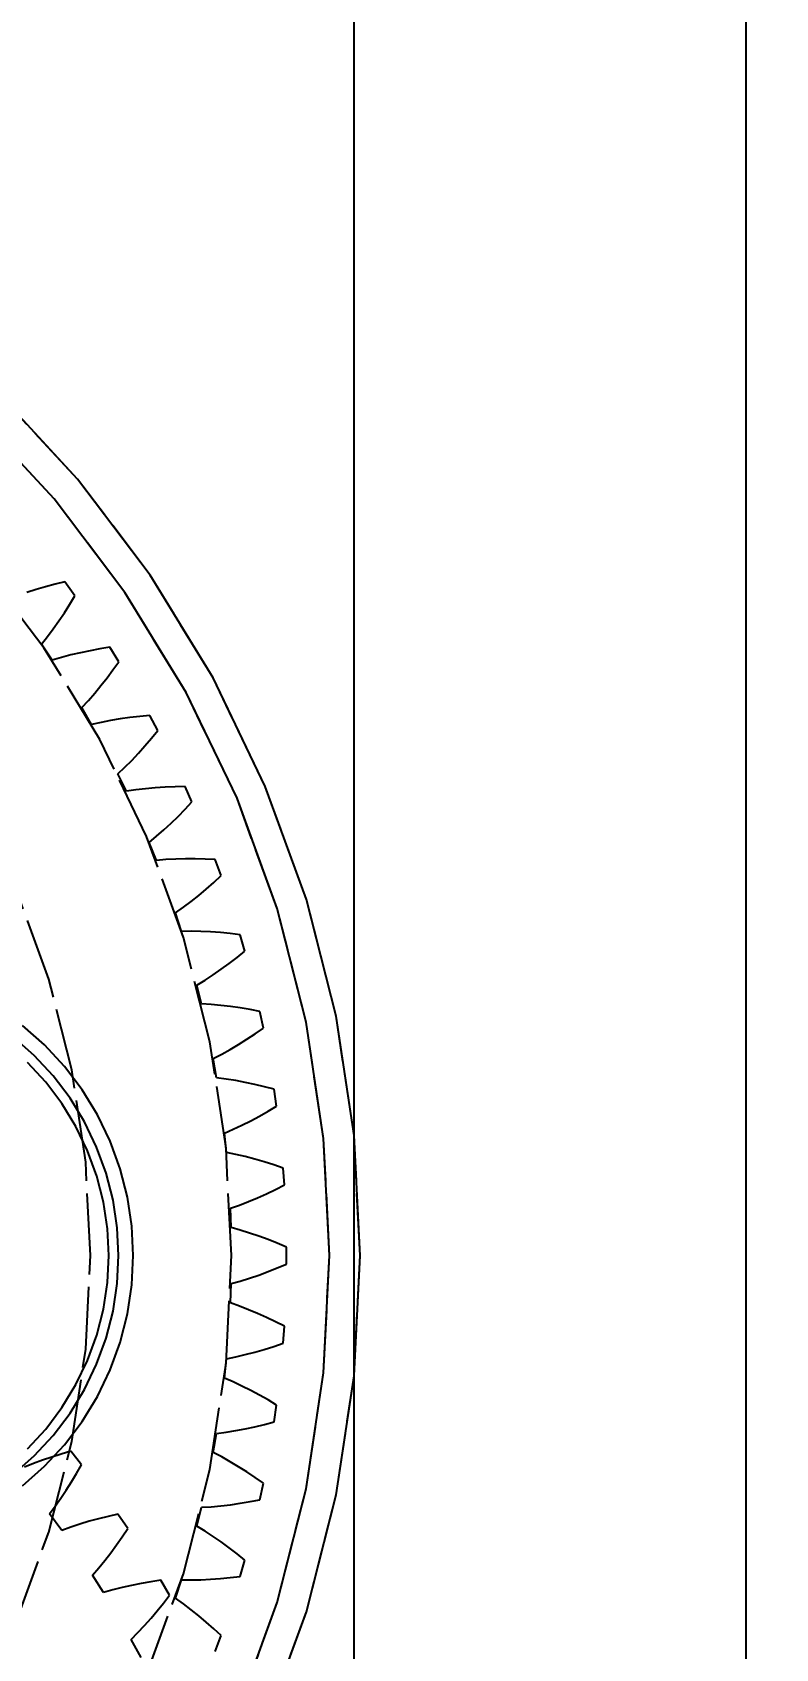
# Model space of a CAD drawing. Header units: millimetres. Extents: x -9 to 221, y -53 to 198.
# Drawn here: x 43.19 to 58.35, y 139.69 to 172.64 of the extents above; entities that cross this region are included whole.
import ezdxf

# ---------------------------------------------------------------- set-up
doc = ezdxf.new("R2010")
doc.units = ezdxf.units.MM
doc.linetypes.add('DASHED', pattern=[1.524, 1.27, -0.254])
for name, color, linetype in [('DIMS', 3, 'CONTINUOUS'), ('HIDDEN', 8, 'DASHED'), ('VISIBLE', 7, 'CONTINUOUS')]:
    doc.layers.add(name, color=color, linetype=linetype)
doc.styles.add('OpenSansCondensed-Light', font='OpenSansCondensed-Light.ttf')
doc.dimstyles.new('EZDXF', dxfattribs={"dimtxt": 0.25, "dimasz": 0.175, "dimexe": 0.375, "dimexo": 0.125, "dimgap": 0.1, "dimtad": 1, "dimlfac": 100, "dimzin": 12, "dimdsep": 46, "dimtxsty": 'OpenSansCondensed-Light', "dimblk": 'ARCHTICK', "dimcen": 2.5, "dimazin": 3, "dimtfac": 0.5, "dimtmove": 2, "dimatfit": 3})

# ---------------------------------------------------------------- blocks, each defined once
blk = doc.blocks.new('_ARCHTICK')
at = {"color": 0, "linetype": 'BYBLOCK', "const_width": 0.15}
blk.add_lwpolyline([(-0.5, -0.5), (0.5, 0.5)], dxfattribs=at)

msp = doc.modelspace()

# ---------------------------------------------------------------- linework, layer by layer
at = {"layer": 'HIDDEN'}
for points in [[(49.75, 189.1), (49.75, 83.6)], [(49.875, 147.7), (49.75263, 150.15186), (49.38675, 152.57935), (48.78098, 154.95835), (47.94135, 157.26521), (46.87621, 159.477), (45.59613, 161.57176), (44.11384, 163.52864), (42.44408, 165.32822), (40.60344, 166.9526), (38.6102, 168.38564), (36.48419, 169.61309), (34.24652, 170.62277), (31.91945, 171.40462), (29.52609, 171.95089), (27.09023, 172.25614), (24.63608, 172.31735), (22.18804, 172.13389), (19.77042, 171.7076), (17.40727, 171.04271), (15.12206, 170.14583), (12.9375, 169.02588)], [(49.25, 147.7), (49.13074, 150.08963), (48.77414, 152.45551), (48.18375, 154.77412), (47.36543, 157.02244), (46.32732, 159.1781), (45.07973, 161.21968), (43.63507, 163.1269), (42.00768, 164.8808), (40.21376, 166.46396), (38.27111, 167.86062), (36.19906, 169.05692), (34.01818, 170.04097), (31.75017, 170.80298), (29.41756, 171.33539), (27.04352, 171.63289), (24.65166, 171.69254), (22.26575, 171.51374), (19.9095, 171.09827), (17.60632, 170.45026), (15.37911, 169.57614), (13.25, 168.48461)], [(49.25, 147.7), (49.13074, 150.08963), (48.77414, 152.45551), (48.18375, 154.77412), (47.36543, 157.02244), (46.32732, 159.1781), (45.07973, 161.21968), (43.63507, 163.1269), (42.00768, 164.8808), (40.21376, 166.46396), (38.27111, 167.86062), (36.19906, 169.05692), (34.01818, 170.04097), (31.75017, 170.80298), (29.41756, 171.33539), (27.04352, 171.63289), (24.65166, 171.69254), (22.26575, 171.51374), (19.9095, 171.09827), (17.60632, 170.45026), (15.37911, 169.57614), (13.25, 168.48461)], [(49.25, 147.7), (49.13074, 150.08963), (48.77414, 152.45551), (48.18375, 154.77412), (47.36543, 157.02244), (46.32732, 159.1781), (45.07973, 161.21968), (43.63507, 163.1269), (42.00768, 164.8808), (40.21376, 166.46396), (38.27111, 167.86062), (36.19906, 169.05692), (34.01818, 170.04097), (31.75017, 170.80298), (29.41756, 171.33539), (27.04352, 171.63289), (24.65166, 171.69254), (22.26575, 171.51374), (19.9095, 171.09827), (17.60632, 170.45026), (15.37911, 169.57614), (13.25, 168.48461)], [(47.25, 147.7), (47.14068, 149.89049), (46.81379, 152.05922), (46.2726, 154.18461), (45.52248, 156.24557), (44.57087, 158.22159), (43.42725, 160.09304), (42.10298, 161.84133), (40.61121, 163.44907), (38.96678, 164.90029), (37.18602, 166.18057), (35.28663, 167.27718), (33.2875, 168.17922), (31.20849, 168.87773), (29.07026, 169.36577), (26.89406, 169.63848), (24.70152, 169.69316), (22.51444, 169.52926), (20.35454, 169.14841), (18.24329, 168.5544), (16.20168, 167.75313), (14.25, 166.75256), (12.40764, 165.56264)], [(47.25, 147.7), (47.14068, 149.89049), (46.81379, 152.05922), (46.2726, 154.18461), (45.52248, 156.24557), (44.57087, 158.22159), (43.42725, 160.09304), (42.10298, 161.84133), (40.61121, 163.44907), (38.96678, 164.90029), (37.18602, 166.18057), (35.28663, 167.27718), (33.2875, 168.17922), (31.20849, 168.87773), (29.07026, 169.36577), (26.89406, 169.63848), (24.70152, 169.69316), (22.51444, 169.52926), (20.35454, 169.14841), (18.24329, 168.5544), (16.20168, 167.75313), (14.25, 166.75256), (12.40764, 165.56264)], [(44.375, 147.7), (44.27996, 149.60424), (43.9958, 151.48954), (43.52533, 153.33719), (42.87323, 155.12882), (42.04599, 156.84661), (41.05182, 158.4735), (39.9006, 159.99331), (38.60378, 161.39095), (37.17424, 162.65253), (35.6262, 163.7655), (33.97503, 164.7188), (32.23715, 165.50296), (30.42982, 166.11019), (28.57102, 166.53445), (26.67921, 166.77152), (24.7732, 166.81906), (22.87193, 166.67657), (20.99429, 166.3455), (19.15894, 165.82911), (17.38413, 165.13255), (15.6875, 164.26274), (14.0859, 163.22831), (12.59526, 162.03957)], [(44.375, 147.7), (44.27996, 149.60424), (43.9958, 151.48954), (43.52533, 153.33719), (42.87323, 155.12882), (42.04599, 156.84661), (41.05182, 158.4735), (39.9006, 159.99331), (38.60378, 161.39095), (37.17424, 162.65253), (35.6262, 163.7655), (33.97503, 164.7188), (32.23715, 165.50296), (30.42982, 166.11019), (28.57102, 166.53445), (26.67921, 166.77152), (24.7732, 166.81906), (22.87193, 166.67657), (20.99429, 166.3455), (19.15894, 165.82911), (17.38413, 165.13255), (15.6875, 164.26274), (14.0859, 163.22831), (12.59526, 162.03957)], [(43.268, 161.28007), (43.07778, 161.22076)], [(43.268, 161.28007), (43.07778, 161.22076)], [(43.46126, 161.33497), (43.268, 161.28007)], [(43.46126, 161.33497), (43.268, 161.28007)], [(43.65741, 161.38563), (43.46126, 161.33497)], [(43.65741, 161.38563), (43.46126, 161.33497)], [(43.85627, 161.43216), (43.65741, 161.38563)], [(43.85627, 161.43216), (43.65741, 161.38563)], [(44.05971, 161.15215), (43.85627, 161.43216)], [(44.05971, 161.15215), (43.85627, 161.43216)], [(43.954, 160.97739), (44.05971, 161.15215)], [(43.954, 160.97739), (44.05971, 161.15215)], [(43.73328, 160.63966), (43.84522, 160.8065)], [(43.73328, 160.63966), (43.84522, 160.8065)], [(43.84522, 160.8065), (43.954, 160.97739)], [(43.84522, 160.8065), (43.954, 160.97739)], [(43.49954, 160.31901), (43.61809, 160.47708)], [(43.49954, 160.31901), (43.61809, 160.47708)], [(43.61809, 160.47708), (43.73328, 160.63966)], [(43.61809, 160.47708), (43.73328, 160.63966)], [(43.37744, 160.16578), (43.49954, 160.31901)], [(43.37744, 160.16578), (43.49954, 160.31901)], [(43.59873, 159.83771), (43.37744, 160.16578)], [(43.59873, 159.83771), (43.37744, 160.16578)], [(43.78654, 159.89352), (43.59873, 159.83771)], [(43.78654, 159.89352), (43.59873, 159.83771)], [(43.97751, 159.94422), (43.78654, 159.89352)], [(43.97751, 159.94422), (43.78654, 159.89352)], [(44.1714, 159.99011), (43.97751, 159.94422)], [(44.1714, 159.99011), (43.97751, 159.94422)], [(44.36803, 160.0314), (44.1714, 159.99011)], [(44.36803, 160.0314), (44.1714, 159.99011)], [(44.56723, 160.06825), (44.36803, 160.0314)], [(44.56723, 160.06825), (44.36803, 160.0314)], [(44.76886, 160.1008), (44.56723, 160.06825)], [(44.76886, 160.1008), (44.56723, 160.06825)], [(44.95227, 159.80728), (44.76886, 160.1008)], [(44.95227, 159.80728), (44.76886, 160.1008)], [(44.83463, 159.64032), (44.95227, 159.80728)], [(44.83463, 159.64032), (44.95227, 159.80728)], [(44.59088, 159.31881), (44.71418, 159.47744)], [(44.59088, 159.31881), (44.71418, 159.47744)], [(44.71418, 159.47744), (44.83463, 159.64032)], [(44.71418, 159.47744), (44.83463, 159.64032)], [(44.33534, 159.01525), (44.46463, 159.16466)], [(44.33534, 159.01525), (44.46463, 159.16466)], [(44.46463, 159.16466), (44.59088, 159.31881)], [(44.46463, 159.16466), (44.59088, 159.31881)], [(44.20286, 158.87091), (44.33534, 159.01525)], [(44.20286, 158.87091), (44.33534, 159.01525)], [(44.40072, 158.5282), (44.20286, 158.87091)], [(44.40072, 158.5282), (44.20286, 158.87091)], [(44.59196, 158.57077), (44.40072, 158.5282)], [(44.59196, 158.57077), (44.40072, 158.5282)], [(44.786, 158.60803), (44.59196, 158.57077)], [(44.786, 158.60803), (44.59196, 158.57077)], [(44.98263, 158.64028), (44.786, 158.60803)], [(44.98263, 158.64028), (44.786, 158.60803)], [(45.18165, 158.66776), (44.98263, 158.64028)], [(45.18165, 158.66776), (44.98263, 158.64028)], [(45.38294, 158.69062), (45.18165, 158.66776)], [(45.38294, 158.69062), (45.18165, 158.66776)], [(45.58635, 158.70903), (45.38294, 158.69062)], [(45.58635, 158.70903), (45.38294, 158.69062)], [(45.74884, 158.40343), (45.58635, 158.70903)], [(45.74884, 158.40343), (45.58635, 158.70903)], [(45.48832, 158.091), (45.61983, 158.24508)], [(45.48832, 158.091), (45.61983, 158.24508)], [(45.61983, 158.24508), (45.74884, 158.40343)], [(45.61983, 158.24508), (45.74884, 158.40343)], [(45.21756, 157.79639), (45.35425, 157.94136)], [(45.21756, 157.79639), (45.35425, 157.94136)], [(45.35425, 157.94136), (45.48832, 158.091)], [(45.35425, 157.94136), (45.48832, 158.091)], [(44.93593, 157.52161), (45.07816, 157.65636)], [(44.93593, 157.52161), (45.07816, 157.65636)], [(45.10941, 157.16594), (44.93593, 157.52161)], [(45.10941, 157.16594), (44.93593, 157.52161)], [(45.07816, 157.65636), (45.21756, 157.79639)], [(45.07816, 157.65636), (45.21756, 157.79639)], [(45.30315, 157.19506), (45.10941, 157.16594)], [(45.30315, 157.19506), (45.10941, 157.16594)], [(45.49932, 157.2187), (45.30315, 157.19506)], [(45.49932, 157.2187), (45.30315, 157.19506)], [(45.69772, 157.23716), (45.49932, 157.2187)], [(45.69772, 157.23716), (45.49932, 157.2187)], [(45.89817, 157.25068), (45.69772, 157.23716)], [(45.89817, 157.25068), (45.69772, 157.23716)], [(46.10056, 157.25945), (45.89817, 157.25068)], [(46.10056, 157.25945), (45.89817, 157.25068)], [(46.30476, 157.26362), (46.10056, 157.25945)], [(46.30476, 157.26362), (46.10056, 157.25945)], [(46.44554, 156.94743), (46.30476, 157.26362)], [(46.44554, 156.94743), (46.30476, 157.26362)], [(46.3058, 156.79847), (46.44554, 156.94743)], [(46.3058, 156.79847), (46.44554, 156.94743)], [(45.87321, 156.37893), (46.01968, 156.51401)], [(45.87321, 156.37893), (46.01968, 156.51401)], [(46.01968, 156.51401), (46.16386, 156.65393)], [(46.01968, 156.51401), (46.16386, 156.65393)], [(46.16386, 156.65393), (46.3058, 156.79847)], [(46.16386, 156.65393), (46.3058, 156.79847)], [(45.5731, 156.12447), (45.72438, 156.24896)], [(45.5731, 156.12447), (45.72438, 156.24896)], [(45.72438, 156.24896), (45.87321, 156.37893)], [(45.72438, 156.24896), (45.87321, 156.37893)], [(45.72134, 155.75755), (45.5731, 156.12447)], [(45.72134, 155.75755), (45.5731, 156.12447)], [(45.91665, 155.77309), (45.72134, 155.75755)], [(45.91665, 155.77309), (45.72134, 155.75755)], [(46.11399, 155.78299), (45.91665, 155.77309)], [(46.11399, 155.78299), (45.91665, 155.77309)], [(46.31318, 155.78756), (46.11399, 155.78299)], [(46.31318, 155.78756), (46.11399, 155.78299)], [(46.5141, 155.78707), (46.31318, 155.78756)], [(46.5141, 155.78707), (46.31318, 155.78756)], [(46.7166, 155.7817), (46.5141, 155.78707)], [(46.7166, 155.7817), (46.5141, 155.78707)], [(46.92059, 155.77161), (46.7166, 155.7817)], [(46.92059, 155.77161), (46.7166, 155.7817)], [(47.03897, 155.44637), (46.92059, 155.77161)], [(47.03897, 155.44637), (46.92059, 155.77161)], [(46.73751, 155.17324), (46.88919, 155.30753)], [(46.73751, 155.17324), (46.88919, 155.30753)], [(46.88919, 155.30753), (47.03897, 155.44637)], [(46.88919, 155.30753), (47.03897, 155.44637)], [(46.27086, 154.79992), (46.42839, 154.91918)], [(46.27086, 154.79992), (46.42839, 154.91918)], [(46.42839, 154.91918), (46.58392, 155.04372)], [(46.42839, 154.91918), (46.58392, 155.04372)], [(46.58392, 155.04372), (46.73751, 155.17324)], [(46.58392, 155.04372), (46.73751, 155.17324)], [(46.11125, 154.68628), (46.27086, 154.79992)], [(46.11125, 154.68628), (46.27086, 154.79992)], [(46.23354, 154.30992), (46.11125, 154.68628)], [(46.23354, 154.30992), (46.11125, 154.68628)], [(46.42945, 154.3118), (46.23354, 154.30992)], [(46.42945, 154.3118), (46.23354, 154.30992)], [(46.627, 154.3079), (46.42945, 154.3118)], [(46.627, 154.3079), (46.42945, 154.3118)], [(46.82604, 154.29857), (46.627, 154.3079)], [(46.82604, 154.29857), (46.627, 154.3079)], [(47.02642, 154.28406), (46.82604, 154.29857)], [(47.02642, 154.28406), (46.82604, 154.29857)], [(47.22806, 154.26458), (47.02642, 154.28406)], [(47.22806, 154.26458), (47.02642, 154.28406)], [(47.43085, 154.24029), (47.22806, 154.26458)], [(47.43085, 154.24029), (47.22806, 154.26458)], [(47.52626, 153.90758), (47.43085, 154.24029)], [(47.52626, 153.90758), (47.43085, 154.24029)], [(47.36715, 153.77952), (47.52626, 153.90758)], [(47.36715, 153.77952), (47.52626, 153.90758)], [(47.04422, 153.53765), (47.20648, 153.65615)], [(47.04422, 153.53765), (47.20648, 153.65615)], [(47.20648, 153.65615), (47.36715, 153.77952)], [(47.20648, 153.65615), (47.36715, 153.77952)], [(46.54777, 153.21405), (46.71491, 153.31628)], [(46.54777, 153.21405), (46.71491, 153.31628)], [(46.71491, 153.31628), (46.88038, 153.42427)], [(46.71491, 153.31628), (46.88038, 153.42427)], [(46.88038, 153.42427), (47.04422, 153.53765)], [(46.88038, 153.42427), (47.04422, 153.53765)], [(46.64351, 152.83008), (46.54777, 153.21405)], [(46.64351, 152.83008), (46.54777, 153.21405)], [(46.83908, 152.81829), (46.64351, 152.83008)], [(46.83908, 152.81829), (46.64351, 152.83008)], [(47.03587, 152.80062), (46.83908, 152.81829)], [(47.03587, 152.80062), (46.83908, 152.81829)], [(47.23377, 152.77743), (47.03587, 152.80062)], [(47.23377, 152.77743), (47.03587, 152.80062)], [(47.43266, 152.74897), (47.23377, 152.77743)], [(47.43266, 152.74897), (47.23377, 152.77743)], [(47.63245, 152.71547), (47.43266, 152.74897)], [(47.63245, 152.71547), (47.43266, 152.74897)], [(47.83305, 152.6771), (47.63245, 152.71547)], [(47.83305, 152.6771), (47.63245, 152.71547)], [(47.90501, 152.33855), (47.83305, 152.6771)], [(47.90501, 152.33855), (47.83305, 152.6771)], [(45.25, 147.7), (45.22018, 148.29741), (45.13103, 148.88888), (44.98344, 149.46853), (44.77886, 150.03061), (44.51933, 150.56952), (44.20743, 151.07992), (43.84627, 151.55673), (43.43942, 151.9952), (42.99094, 152.39099)], [(45.25, 147.7), (45.22018, 148.29741), (45.13103, 148.88888), (44.98344, 149.46853), (44.77886, 150.03061), (44.51933, 150.56952), (44.20743, 151.07992), (43.84627, 151.55673), (43.43942, 151.9952), (42.99094, 152.39099)], [(45.25, 147.7), (45.22018, 148.29741), (45.13103, 148.88888), (44.98344, 149.46853), (44.77886, 150.03061), (44.51933, 150.56952), (44.20743, 151.07992), (43.84627, 151.55673), (43.43942, 151.9952), (42.99094, 152.39099)], [(45.25, 147.7), (45.22018, 148.29741), (45.13103, 148.88888), (44.98344, 149.46853), (44.77886, 150.03061), (44.51933, 150.56952), (44.20743, 151.07992), (43.84627, 151.55673), (43.43942, 151.9952), (42.99094, 152.39099)], [(47.73736, 152.2219), (47.90501, 152.33855)], [(47.73736, 152.2219), (47.90501, 152.33855)], [(44.95, 147.7), (44.92168, 148.26754), (44.83698, 148.82943), (44.69676, 149.3801), (44.50241, 149.91408), (44.25586, 150.42605), (43.95956, 150.91092), (43.61645, 151.36389), (43.22995, 151.78044), (42.80389, 152.15644)], [(44.95, 147.7), (44.92168, 148.26754), (44.83698, 148.82943), (44.69676, 149.3801), (44.50241, 149.91408), (44.25586, 150.42605), (43.95956, 150.91092), (43.61645, 151.36389), (43.22995, 151.78044), (42.80389, 152.15644)], [(47.0544, 151.80528), (47.227, 151.90146)], [(47.0544, 151.80528), (47.227, 151.90146)], [(47.227, 151.90146), (47.39835, 152.00314)], [(47.227, 151.90146), (47.39835, 152.00314)], [(47.39835, 152.00314), (47.56847, 152.11003)], [(47.39835, 152.00314), (47.56847, 152.11003)], [(47.56847, 152.11003), (47.73736, 152.2219)], [(47.56847, 152.11003), (47.73736, 152.2219)], [(44.75, 147.7), (44.72267, 148.24762), (44.64095, 148.7898), (44.50565, 149.32115), (44.31812, 149.83639), (44.08022, 150.3304), (43.79431, 150.79826), (43.46324, 151.23533), (43.0903, 151.63727)], [(44.75, 147.7), (44.72267, 148.24762), (44.64095, 148.7898), (44.50565, 149.32115), (44.31812, 149.83639), (44.08022, 150.3304), (43.79431, 150.79826), (43.46324, 151.23533), (43.0903, 151.63727)], [(46.88054, 151.71496), (47.0544, 151.80528)], [(46.88054, 151.71496), (47.0544, 151.80528)], [(46.94925, 151.32525), (46.88054, 151.71496)], [(46.94925, 151.32525), (46.88054, 151.71496)], [(47.14352, 151.29984), (46.94925, 151.32525)], [(47.14352, 151.29984), (46.94925, 151.32525)], [(47.33861, 151.26849), (47.14352, 151.29984)], [(47.33861, 151.26849), (47.14352, 151.29984)], [(47.5344, 151.23155), (47.33861, 151.26849)], [(47.5344, 151.23155), (47.33861, 151.26849)], [(47.73082, 151.18929), (47.5344, 151.23155)], [(47.73082, 151.18929), (47.5344, 151.23155)], [(47.92779, 151.14194), (47.73082, 151.18929)], [(47.92779, 151.14194), (47.73082, 151.18929)], [(48.12522, 151.08966), (47.92779, 151.14194)], [(48.12522, 151.08966), (47.92779, 151.14194)], [(48.17339, 150.74691), (48.12522, 151.08966)], [(48.17339, 150.74691), (48.12522, 151.08966)], [(47.82173, 150.54243), (47.99801, 150.64224)], [(47.82173, 150.54243), (47.99801, 150.64224)], [(47.99801, 150.64224), (48.17339, 150.74691)], [(47.99801, 150.64224), (48.17339, 150.74691)], [(47.10791, 150.19631), (47.28765, 150.27428)], [(47.10791, 150.19631), (47.28765, 150.27428)], [(47.28765, 150.27428), (47.46654, 150.35819)], [(47.28765, 150.27428), (47.46654, 150.35819)], [(47.46654, 150.35819), (47.64457, 150.44767)], [(47.46654, 150.35819), (47.64457, 150.44767)], [(47.64457, 150.44767), (47.82173, 150.54243)], [(47.64457, 150.44767), (47.82173, 150.54243)], [(47.14928, 149.80275), (47.10791, 150.19631)], [(47.14928, 149.80275), (47.10791, 150.19631)], [(49.75, 150.17803), (49.75, 145.22197)], [(47.3413, 149.76386), (47.14928, 149.80275)], [(47.3413, 149.76386), (47.14928, 149.80275)], [(47.53372, 149.71897), (47.3413, 149.76386)], [(47.53372, 149.71897), (47.3413, 149.76386)], [(47.72647, 149.66847), (47.53372, 149.71897)], [(47.72647, 149.66847), (47.53372, 149.71897)], [(47.91946, 149.61261), (47.72647, 149.66847)], [(47.91946, 149.61261), (47.72647, 149.66847)], [(48.11264, 149.55163), (47.91946, 149.61261)], [(48.11264, 149.55163), (47.91946, 149.61261)], [(48.30595, 149.48571), (48.11264, 149.55163)], [(48.30595, 149.48571), (48.11264, 149.55163)], [(48.33009, 149.14044), (48.30595, 149.48571)], [(48.33009, 149.14044), (48.30595, 149.48571)], [(47.78168, 148.87881), (47.96503, 148.96098)], [(47.78168, 148.87881), (47.96503, 148.96098)], [(47.96503, 148.96098), (48.14784, 149.04825)], [(47.96503, 148.96098), (48.14784, 149.04825)], [(48.14784, 149.04825), (48.33009, 149.14044)], [(48.14784, 149.04825), (48.33009, 149.14044)], [(47.2288, 148.6655), (47.41354, 148.73074)], [(47.2288, 148.6655), (47.41354, 148.73074)], [(47.24261, 148.27001), (47.2288, 148.6655)], [(47.24261, 148.27001), (47.2288, 148.6655)], [(47.41354, 148.73074), (47.59785, 148.80197)], [(47.41354, 148.73074), (47.59785, 148.80197)], [(47.59785, 148.80197), (47.78168, 148.87881)], [(47.59785, 148.80197), (47.78168, 148.87881)], [(47.43146, 148.21782), (47.24261, 148.27001)], [(47.43146, 148.21782), (47.24261, 148.27001)], [(47.62028, 148.15962), (47.43146, 148.21782)], [(47.62028, 148.15962), (47.43146, 148.21782)], [(47.80903, 148.09579), (47.62028, 148.15962)], [(47.80903, 148.09579), (47.62028, 148.15962)], [(47.99766, 148.02661), (47.80903, 148.09579)], [(47.99766, 148.02661), (47.80903, 148.09579)], [(48.18611, 147.9523), (47.99766, 148.02661)], [(48.18611, 147.9523), (47.99766, 148.02661)], [(48.37435, 147.87306), (48.18611, 147.9523)], [(48.37435, 147.87306), (48.18611, 147.9523)], [(12.40764, 129.83736), (14.25, 128.64744), (16.20168, 127.64687), (18.24329, 126.8456), (20.35454, 126.25159), (22.51444, 125.87074), (24.70152, 125.70684), (26.89406, 125.76152), (29.07026, 126.03423), (31.20849, 126.52227), (33.2875, 127.22078), (35.28663, 128.12282), (37.18602, 129.21943), (38.96678, 130.49971), (40.61121, 131.95093), (42.10298, 133.55867), (43.42725, 135.30696), (44.57087, 137.17841), (45.52248, 139.15443), (46.2726, 141.21539), (46.81379, 143.34078), (47.14068, 145.50951), (47.25, 147.7)], [(12.40764, 129.83736), (14.25, 128.64744), (16.20168, 127.64687), (18.24329, 126.8456), (20.35454, 126.25159), (22.51444, 125.87074), (24.70152, 125.70684), (26.89406, 125.76152), (29.07026, 126.03423), (31.20849, 126.52227), (33.2875, 127.22078), (35.28663, 128.12282), (37.18602, 129.21943), (38.96678, 130.49971), (40.61121, 131.95093), (42.10298, 133.55867), (43.42725, 135.30696), (44.57087, 137.17841), (45.52248, 139.15443), (46.2726, 141.21539), (46.81379, 143.34078), (47.14068, 145.50951), (47.25, 147.7)], [(12.59526, 133.36043), (14.0859, 132.17169), (15.6875, 131.13726), (17.38413, 130.26745), (19.15894, 129.57089), (20.99429, 129.0545), (22.87193, 128.72343), (24.7732, 128.58094), (26.67921, 128.62848), (28.57102, 128.86555), (30.42982, 129.28981), (32.23715, 129.89704), (33.97503, 130.6812), (35.6262, 131.6345), (37.17424, 132.74747), (38.60378, 134.00905), (39.9006, 135.40669), (41.05182, 136.9265), (42.04599, 138.55339), (42.87323, 140.27118), (43.52533, 142.06281), (43.9958, 143.91046), (44.27996, 145.79576), (44.375, 147.7)], [(12.59526, 133.36043), (14.0859, 132.17169), (15.6875, 131.13726), (17.38413, 130.26745), (19.15894, 129.57089), (20.99429, 129.0545), (22.87193, 128.72343), (24.7732, 128.58094), (26.67921, 128.62848), (28.57102, 128.86555), (30.42982, 129.28981), (32.23715, 129.89704), (33.97503, 130.6812), (35.6262, 131.6345), (37.17424, 132.74747), (38.60378, 134.00905), (39.9006, 135.40669), (41.05182, 136.9265), (42.04599, 138.55339), (42.87323, 140.27118), (43.52533, 142.06281), (43.9958, 143.91046), (44.27996, 145.79576), (44.375, 147.7)], [(12.9375, 126.37412), (15.12206, 125.25417), (17.40727, 124.35729), (19.77042, 123.6924), (22.18804, 123.26611), (24.63608, 123.08265), (27.09023, 123.14386), (29.52609, 123.44911), (31.91945, 123.99538), (34.24652, 124.77723), (36.48419, 125.78691), (38.6102, 127.01436), (40.60344, 128.4474), (42.44408, 130.07178), (44.11384, 131.87136), (45.59613, 133.82824), (46.87621, 135.923), (47.94135, 138.13479), (48.78098, 140.44165), (49.38675, 142.82065), (49.75263, 145.24814), (49.875, 147.7)], [(13.25, 126.91539), (15.37911, 125.82386), (17.60632, 124.94974), (19.9095, 124.30173), (22.26575, 123.88626), (24.65166, 123.70746), (27.04352, 123.76711), (29.41756, 124.06461), (31.75017, 124.59702), (34.01818, 125.35903), (36.19906, 126.34308), (38.27111, 127.53938), (40.21376, 128.93604), (42.00768, 130.5192), (43.63507, 132.2731), (45.07973, 134.18032), (46.32732, 136.2219), (47.36543, 138.37756), (48.18375, 140.62588), (48.77414, 142.94449), (49.13074, 145.31037), (49.25, 147.7)], [(13.25, 126.91539), (15.37911, 125.82386), (17.60632, 124.94974), (19.9095, 124.30173), (22.26575, 123.88626), (24.65166, 123.70746), (27.04352, 123.76711), (29.41756, 124.06461), (31.75017, 124.59702), (34.01818, 125.35903), (36.19906, 126.34308), (38.27111, 127.53938), (40.21376, 128.93604), (42.00768, 130.5192), (43.63507, 132.2731), (45.07973, 134.18032), (46.32732, 136.2219), (47.36543, 138.37756), (48.18375, 140.62588), (48.77414, 142.94449), (49.13074, 145.31037), (49.25, 147.7)], [(13.25, 126.91539), (15.37911, 125.82386), (17.60632, 124.94974), (19.9095, 124.30173), (22.26575, 123.88626), (24.65166, 123.70746), (27.04352, 123.76711), (29.41756, 124.06461), (31.75017, 124.59702), (34.01818, 125.35903), (36.19906, 126.34308), (38.27111, 127.53938), (40.21376, 128.93604), (42.00768, 130.5192), (43.63507, 132.2731), (45.07973, 134.18032), (46.32732, 136.2219), (47.36543, 138.37756), (48.18375, 140.62588), (48.77414, 142.94449), (49.13074, 145.31037), (49.25, 147.7)], [(42.80389, 143.24356), (43.22995, 143.61956), (43.61645, 144.03611), (43.95956, 144.48908), (44.25586, 144.97395), (44.50241, 145.48592), (44.69676, 146.0199), (44.83698, 146.57057), (44.92168, 147.13246), (44.95, 147.7)], [(42.80389, 143.24356), (43.22995, 143.61956), (43.61645, 144.03611), (43.95956, 144.48908), (44.25586, 144.97395), (44.50241, 145.48592), (44.69676, 146.0199), (44.83698, 146.57057), (44.92168, 147.13246), (44.95, 147.7)], [(42.99094, 143.00901), (43.43942, 143.4048), (43.84627, 143.84327), (44.20743, 144.32008), (44.51933, 144.83048), (44.77886, 145.36939), (44.98344, 145.93147), (45.13103, 146.51112), (45.22018, 147.10259), (45.25, 147.7)], [(42.99094, 143.00901), (43.43942, 143.4048), (43.84627, 143.84327), (44.20743, 144.32008), (44.51933, 144.83048), (44.77886, 145.36939), (44.98344, 145.93147), (45.13103, 146.51112), (45.22018, 147.10259), (45.25, 147.7)], [(42.99094, 143.00901), (43.43942, 143.4048), (43.84627, 143.84327), (44.20743, 144.32008), (44.51933, 144.83048), (44.77886, 145.36939), (44.98344, 145.93147), (45.13103, 146.51112), (45.22018, 147.10259), (45.25, 147.7)], [(42.99094, 143.00901), (43.43942, 143.4048), (43.84627, 143.84327), (44.20743, 144.32008), (44.51933, 144.83048), (44.77886, 145.36939), (44.98344, 145.93147), (45.13103, 146.51112), (45.22018, 147.10259), (45.25, 147.7)], [(43.0903, 143.76273), (43.46324, 144.16467), (43.79431, 144.60174), (44.08022, 145.0696), (44.31812, 145.56361), (44.50565, 146.07885), (44.64095, 146.6102), (44.72267, 147.15238), (44.75, 147.7)], [(43.0903, 143.76273), (43.46324, 144.16467), (43.79431, 144.60174), (44.08022, 145.0696), (44.31812, 145.56361), (44.50565, 146.07885), (44.64095, 146.6102), (44.72267, 147.15238), (44.75, 147.7)], [(48.37435, 147.52694), (48.37435, 147.87306)], [(48.37435, 147.52694), (48.37435, 147.87306)], [(47.62028, 147.24038), (47.80903, 147.30421)], [(47.62028, 147.24038), (47.80903, 147.30421)], [(47.80903, 147.30421), (47.99766, 147.37339)], [(47.80903, 147.30421), (47.99766, 147.37339)], [(47.99766, 147.37339), (48.18611, 147.4477)], [(47.99766, 147.37339), (48.18611, 147.4477)], [(48.18611, 147.4477), (48.37435, 147.52694)], [(48.18611, 147.4477), (48.37435, 147.52694)], [(47.2288, 146.7345), (47.24261, 147.12999)], [(47.2288, 146.7345), (47.24261, 147.12999)], [(47.24261, 147.12999), (47.43146, 147.18218)], [(47.24261, 147.12999), (47.43146, 147.18218)], [(47.43146, 147.18218), (47.62028, 147.24038)], [(47.43146, 147.18218), (47.62028, 147.24038)], [(47.41354, 146.66926), (47.2288, 146.7345)], [(47.41354, 146.66926), (47.2288, 146.7345)], [(47.59785, 146.59803), (47.41354, 146.66926)], [(47.59785, 146.59803), (47.41354, 146.66926)], [(47.78168, 146.52119), (47.59785, 146.59803)], [(47.78168, 146.52119), (47.59785, 146.59803)], [(47.96503, 146.43902), (47.78168, 146.52119)], [(47.96503, 146.43902), (47.78168, 146.52119)], [(48.14784, 146.35175), (47.96503, 146.43902)], [(48.14784, 146.35175), (47.96503, 146.43902)], [(48.33009, 146.25956), (48.14784, 146.35175)], [(48.33009, 146.25956), (48.14784, 146.35175)], [(48.30595, 145.91429), (48.33009, 146.25956)], [(48.30595, 145.91429), (48.33009, 146.25956)], [(47.3413, 145.63614), (47.53372, 145.68103)], [(47.3413, 145.63614), (47.53372, 145.68103)], [(47.53372, 145.68103), (47.72647, 145.73153)], [(47.53372, 145.68103), (47.72647, 145.73153)], [(47.72647, 145.73153), (47.91946, 145.78739)], [(47.72647, 145.73153), (47.91946, 145.78739)], [(47.91946, 145.78739), (48.11264, 145.84837)], [(47.91946, 145.78739), (48.11264, 145.84837)], [(48.11264, 145.84837), (48.30595, 145.91429)], [(48.11264, 145.84837), (48.30595, 145.91429)], [(47.10791, 145.20369), (47.14928, 145.59725)], [(47.10791, 145.20369), (47.14928, 145.59725)], [(47.14928, 145.59725), (47.3413, 145.63614)], [(47.14928, 145.59725), (47.3413, 145.63614)], [(47.28765, 145.12572), (47.10791, 145.20369)], [(47.28765, 145.12572), (47.10791, 145.20369)], [(47.46654, 145.04181), (47.28765, 145.12572)], [(47.46654, 145.04181), (47.28765, 145.12572)], [(47.64457, 144.95233), (47.46654, 145.04181)], [(47.64457, 144.95233), (47.46654, 145.04181)], [(47.82173, 144.85757), (47.64457, 144.95233)], [(47.82173, 144.85757), (47.64457, 144.95233)], [(47.99801, 144.75776), (47.82173, 144.85757)], [(47.99801, 144.75776), (47.82173, 144.85757)], [(48.17339, 144.65309), (47.99801, 144.75776)], [(48.17339, 144.65309), (47.99801, 144.75776)], [(48.12522, 144.31034), (48.17339, 144.65309)], [(48.12522, 144.31034), (48.17339, 144.65309)], [(46.88054, 143.68504), (46.94925, 144.07475)], [(46.88054, 143.68504), (46.94925, 144.07475)], [(46.94925, 144.07475), (47.14352, 144.10016)], [(46.94925, 144.07475), (47.14352, 144.10016)], [(47.14352, 144.10016), (47.33861, 144.13151)], [(47.14352, 144.10016), (47.33861, 144.13151)], [(47.33861, 144.13151), (47.5344, 144.16845)], [(47.33861, 144.13151), (47.5344, 144.16845)], [(47.5344, 144.16845), (47.73082, 144.21071)], [(47.5344, 144.16845), (47.73082, 144.21071)], [(47.73082, 144.21071), (47.92779, 144.25806)], [(47.73082, 144.21071), (47.92779, 144.25806)], [(47.92779, 144.25806), (48.12522, 144.31034)], [(47.92779, 144.25806), (48.12522, 144.31034)], [(43.97577, 143.71151), (43.78094, 143.65458)], [(43.97577, 143.71151), (43.78094, 143.65458)], [(44.19359, 143.43568), (43.97577, 143.71151)], [(44.19359, 143.43568), (43.97577, 143.71151)], [(47.0544, 143.59472), (46.88054, 143.68504)], [(47.0544, 143.59472), (46.88054, 143.68504)], [(43.21426, 143.45966), (43.03194, 143.3861)], [(43.21426, 143.45966), (43.03194, 143.3861)], [(43.40002, 143.5288), (43.21426, 143.45966)], [(43.40002, 143.5288), (43.21426, 143.45966)], [(43.58897, 143.59372), (43.40002, 143.5288)], [(43.58897, 143.59372), (43.40002, 143.5288)], [(43.78094, 143.65458), (43.58897, 143.59372)], [(43.78094, 143.65458), (43.58897, 143.59372)], [(44.09304, 143.25936), (44.19359, 143.43568)], [(44.09304, 143.25936), (44.19359, 143.43568)], [(47.227, 143.49854), (47.0544, 143.59472)], [(47.227, 143.49854), (47.0544, 143.59472)], [(47.39835, 143.39686), (47.227, 143.49854)], [(47.39835, 143.39686), (47.227, 143.49854)], [(47.56847, 143.28997), (47.39835, 143.39686)], [(47.56847, 143.28997), (47.39835, 143.39686)], [(43.88238, 142.91797), (43.98933, 143.08673)], [(43.88238, 142.91797), (43.98933, 143.08673)], [(43.98933, 143.08673), (44.09304, 143.25936)], [(43.98933, 143.08673), (44.09304, 143.25936)], [(47.73736, 143.1781), (47.56847, 143.28997)], [(47.73736, 143.1781), (47.56847, 143.28997)], [(47.90501, 143.06145), (47.73736, 143.1781)], [(47.90501, 143.06145), (47.73736, 143.1781)], [(47.83305, 142.7229), (47.90501, 143.06145)], [(47.83305, 142.7229), (47.90501, 143.06145)], [(43.65825, 142.593), (43.77207, 142.75331)], [(43.65825, 142.593), (43.77207, 142.75331)], [(43.77207, 142.75331), (43.88238, 142.91797)], [(43.77207, 142.75331), (43.88238, 142.91797)], [(47.43266, 142.65103), (47.63245, 142.68453)], [(47.43266, 142.65103), (47.63245, 142.68453)], [(47.63245, 142.68453), (47.83305, 142.7229)], [(47.63245, 142.68453), (47.83305, 142.7229)], [(43.5407, 142.43739), (43.65825, 142.593)], [(43.5407, 142.43739), (43.65825, 142.593)], [(43.7897, 142.09944), (43.5407, 142.43739)], [(43.7897, 142.09944), (43.5407, 142.43739)], [(44.73841, 142.38345), (44.54281, 142.33555)], [(44.73841, 142.38345), (44.54281, 142.33555)], [(44.93661, 142.42725), (44.73841, 142.38345)], [(44.93661, 142.42725), (44.73841, 142.38345)], [(45.13552, 142.13748), (44.93661, 142.42725)], [(45.13552, 142.13748), (44.93661, 142.42725)], [(46.54777, 142.18595), (46.64351, 142.56992)], [(46.54777, 142.18595), (46.64351, 142.56992)], [(46.64351, 142.56992), (46.83908, 142.58171)], [(46.64351, 142.56992), (46.83908, 142.58171)], [(46.83908, 142.58171), (47.03587, 142.59938)], [(46.83908, 142.58171), (47.03587, 142.59938)], [(47.03587, 142.59938), (47.23377, 142.62257)], [(47.03587, 142.59938), (47.23377, 142.62257)], [(47.23377, 142.62257), (47.43266, 142.65103)], [(47.23377, 142.62257), (47.43266, 142.65103)], [(43.97315, 142.16561), (43.7897, 142.09944)], [(43.97315, 142.16561), (43.7897, 142.09944)], [(44.15999, 142.22682), (43.97315, 142.16561)], [(44.15999, 142.22682), (43.97315, 142.16561)], [(44.34994, 142.2834), (44.15999, 142.22682)], [(44.34994, 142.2834), (44.15999, 142.22682)], [(44.54281, 142.33555), (44.34994, 142.2834)], [(44.54281, 142.33555), (44.34994, 142.2834)], [(45.02342, 141.96827), (45.13552, 142.13748)], [(45.02342, 141.96827), (45.13552, 142.13748)], [(46.71491, 142.08372), (46.54777, 142.18595)], [(46.71491, 142.08372), (46.54777, 142.18595)], [(46.88038, 141.97573), (46.71491, 142.08372)], [(46.88038, 141.97573), (46.71491, 142.08372)], [(44.79043, 141.64172), (44.90842, 141.80295)], [(44.79043, 141.64172), (44.90842, 141.80295)], [(44.90842, 141.80295), (45.02342, 141.96827)], [(44.90842, 141.80295), (45.02342, 141.96827)], [(47.04422, 141.86235), (46.88038, 141.97573)], [(47.04422, 141.86235), (46.88038, 141.97573)], [(47.20648, 141.74385), (47.04422, 141.86235)], [(47.20648, 141.74385), (47.04422, 141.86235)], [(47.36715, 141.62048), (47.20648, 141.74385)], [(47.36715, 141.62048), (47.20648, 141.74385)], [(44.54509, 141.33244), (44.66937, 141.48479)], [(44.54509, 141.33244), (44.66937, 141.48479)], [(44.66937, 141.48479), (44.79043, 141.64172)], [(44.66937, 141.48479), (44.79043, 141.64172)], [(47.52626, 141.49242), (47.36715, 141.62048)], [(47.52626, 141.49242), (47.36715, 141.62048)], [(47.43085, 141.15971), (47.52626, 141.49242)], [(47.43085, 141.15971), (47.52626, 141.49242)], [(44.41741, 141.18503), (44.54509, 141.33244)], [(44.41741, 141.18503), (44.54509, 141.33244)], [(44.64329, 140.8312), (44.41741, 141.18503)], [(44.64329, 140.8312), (44.41741, 141.18503)], [(45.60885, 141.05121), (45.41048, 141.01648)], [(45.60885, 141.05121), (45.41048, 141.01648)], [(45.80953, 141.08167), (45.60885, 141.05121)], [(45.80953, 141.08167), (45.60885, 141.05121)], [(45.98864, 140.77927), (45.80953, 141.08167)], [(45.98864, 140.77927), (45.80953, 141.08167)], [(46.11125, 140.71372), (46.23354, 141.09008)], [(46.11125, 140.71372), (46.23354, 141.09008)], [(46.23354, 141.09008), (46.42945, 141.0882)], [(46.23354, 141.09008), (46.42945, 141.0882)], [(46.42945, 141.0882), (46.627, 141.0921)], [(46.42945, 141.0882), (46.627, 141.0921)], [(46.627, 141.0921), (46.82604, 141.10143)], [(46.627, 141.0921), (46.82604, 141.10143)], [(46.82604, 141.10143), (47.02642, 141.11594)], [(46.82604, 141.10143), (47.02642, 141.11594)], [(47.02642, 141.11594), (47.22806, 141.13542)], [(47.02642, 141.11594), (47.22806, 141.13542)], [(47.22806, 141.13542), (47.43085, 141.15971)], [(47.22806, 141.13542), (47.43085, 141.15971)], [(44.83074, 140.88497), (44.64329, 140.8312)], [(44.83074, 140.88497), (44.64329, 140.8312)], [(45.02125, 140.93357), (44.83074, 140.88497)], [(45.02125, 140.93357), (44.83074, 140.88497)], [(45.21456, 140.97733), (45.02125, 140.93357)], [(45.21456, 140.97733), (45.02125, 140.93357)], [(45.41048, 141.01648), (45.21456, 140.97733)], [(45.41048, 141.01648), (45.21456, 140.97733)], [(45.86549, 140.61792), (45.98864, 140.77927)], [(45.86549, 140.61792), (45.98864, 140.77927)], [(46.27086, 140.60008), (46.11125, 140.71372)], [(46.27086, 140.60008), (46.11125, 140.71372)], [(45.6112, 140.30766), (45.7397, 140.46065)], [(45.6112, 140.30766), (45.7397, 140.46065)], [(45.7397, 140.46065), (45.86549, 140.61792)], [(45.7397, 140.46065), (45.86549, 140.61792)], [(46.42839, 140.48082), (46.27086, 140.60008)], [(46.42839, 140.48082), (46.27086, 140.60008)], [(46.58392, 140.35628), (46.42839, 140.48082)], [(46.58392, 140.35628), (46.42839, 140.48082)], [(45.34575, 140.01546), (45.47993, 140.15917)], [(45.34575, 140.01546), (45.47993, 140.15917)], [(45.47993, 140.15917), (45.6112, 140.30766)], [(45.47993, 140.15917), (45.6112, 140.30766)], [(46.73751, 140.22676), (46.58392, 140.35628)], [(46.73751, 140.22676), (46.58392, 140.35628)], [(46.88919, 140.09247), (46.73751, 140.22676)], [(46.88919, 140.09247), (46.73751, 140.22676)], [(47.03897, 139.95363), (46.88919, 140.09247)], [(47.03897, 139.95363), (46.88919, 140.09247)], [(45.20852, 139.87691), (45.34575, 140.01546)], [(45.20852, 139.87691), (45.34575, 140.01546)], [(45.41025, 139.50878), (45.20852, 139.87691)], [(45.41025, 139.50878), (45.20852, 139.87691)], [(46.92059, 139.62839), (47.03897, 139.95363)], [(46.92059, 139.62839), (47.03897, 139.95363)]]:
    msp.add_lwpolyline(points, dxfattribs=at)
at = {"layer": 'VISIBLE'}
for points in [[(49.75, 189.1), (49.75, 150.17803)], [(49.875, 147.7), (49.75263, 150.15186), (49.38675, 152.57935), (48.78098, 154.95835), (47.94135, 157.26521), (46.87621, 159.477), (45.59613, 161.57176), (44.11384, 163.52864), (42.44408, 165.32822), (40.60344, 166.9526), (38.6102, 168.38564), (36.48419, 169.61309), (34.24652, 170.62277), (31.91945, 171.40462), (29.52609, 171.95089), (27.09023, 172.25614), (24.63608, 172.31735), (22.18804, 172.13389), (19.77042, 171.7076), (17.40727, 171.04271), (15.12206, 170.14583), (12.9375, 169.02588)], [(49.25, 147.7), (49.13074, 150.08963), (48.77414, 152.45551), (48.18375, 154.77412), (47.36543, 157.02244), (46.32732, 159.1781), (45.07973, 161.21968), (43.63507, 163.1269), (42.00768, 164.8808), (40.21376, 166.46396), (38.27111, 167.86062), (36.19906, 169.05692), (34.01818, 170.04097), (31.75017, 170.80298), (29.41756, 171.33539), (27.04352, 171.63289), (24.65166, 171.69254), (22.26575, 171.51374), (19.9095, 171.09827), (17.60632, 170.45026), (15.37911, 169.57614), (13.25, 168.48461)], [(12.9375, 126.37412), (15.12206, 125.25417), (17.40727, 124.35729), (19.77042, 123.6924), (22.18804, 123.26611), (24.63608, 123.08265), (27.09023, 123.14386), (29.52609, 123.44911), (31.91945, 123.99538), (34.24652, 124.77723), (36.48419, 125.78691), (38.6102, 127.01436), (40.60344, 128.4474), (42.44408, 130.07178), (44.11384, 131.87136), (45.59613, 133.82824), (46.87621, 135.923), (47.94135, 138.13479), (48.78098, 140.44165), (49.38675, 142.82065), (49.75263, 145.24814), (49.875, 147.7)], [(13.25, 126.91539), (15.37911, 125.82386), (17.60632, 124.94974), (19.9095, 124.30173), (22.26575, 123.88626), (24.65166, 123.70746), (27.04352, 123.76711), (29.41756, 124.06461), (31.75017, 124.59702), (34.01818, 125.35903), (36.19906, 126.34308), (38.27111, 127.53938), (40.21376, 128.93604), (42.00768, 130.5192), (43.63507, 132.2731), (45.07973, 134.18032), (46.32732, 136.2219), (47.36543, 138.37756), (48.18375, 140.62588), (48.77414, 142.94449), (49.13074, 145.31037), (49.25, 147.7)], [(49.75, 145.22197), (49.75, 83.6)]]:
    msp.add_lwpolyline(points, dxfattribs=at)

# ---------------------------------------------------------------- dimensions: what is measured, and where the dimension line sits
at = {"layer": 'DIMS'}
msp.add_linear_dim(base=(57.75, 82.6), p1=(49.75, 82.6), p2=(49.75, 190.1), angle=90, dimstyle='EZDXF', override={"dimtxt": 1.6, "dimasz": 1, "dimexe": 0.6, "dimexo": 0.5, "dimdec": 2}, dxfattribs=at).render()

doc.saveas('drawing.dxf')
